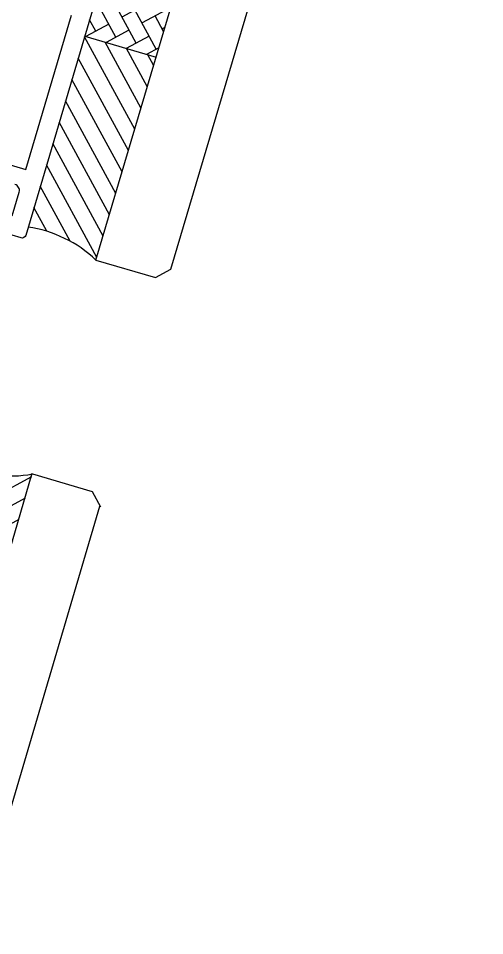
# Model space of a CAD drawing. Header units: millimetres. Extents: x 62878 to 70819, y -67946 to -61850.
# Drawn here: x 67545.73 to 67549.49, y -67081.59 to -67074.19 of the extents above; entities that cross this region are included whole.
import ezdxf

# ---------------------------------------------------------------- set-up
doc = ezdxf.new("R2010")
doc.units = ezdxf.units.MM
doc.layers.add('DOGRAMA', color=171, linetype='Continuous', lineweight=0)
doc.layers.add('DOĞRAMA-yeni', color=40, linetype='Continuous')

# ---------------------------------------------------------------- blocks, each defined once
blk = doc.blocks.new('SPANDREL PAN.93')
at = {"layer": 'DOĞRAMA-yeni', "color": 122, "lineweight": -2}
for p, q in [((36515.70602521955, 28075.1306965566), (36489.31846582975, 28164.42913181102)), ((36515.10228298123, 28075.05656620076), (36488.77140058458, 28164.163200208)), ((36515.70602521955, 28075.1306965566), (36515.22652210144, 28074.98900407374)), ((36515.22652210144, 28074.98900407371), (36515.10228298123, 28075.05656620076))]:
    blk.add_line(p, q, dxfattribs=at)

msp = doc.modelspace()

# ---------------------------------------------------------------- hatches: boundary and pattern name
at = {"layer": 'DOGRAMA', "lineweight": -2}
h = msp.add_hatch(dxfattribs=at)
h.set_pattern_fill('AR-HBONE', color=256, scale=0.03, angle=73.50578493834035, style=0)
h.set_pattern_definition([(208.5057849383403, (67513.30926504385, -67059.4629400107), (-0.1627219703923171, 0.04818257311146708), [0.36, -0.12]), (118.5057849383402, (67513.20381277209, -67059.52020970934), (-0.1627219703923171, 0.04818257311146708), [0.3599999999999998, -0.1199999999999999])])
h.paths.add_polyline_path([(67546.4115316536, -67073.82913916382), (67546.48251128726, -67073.58942706235), (67547.05782033085, -67073.75977818322), (67546.83821563791, -67074.50142616994), (67546.2629065944, -67074.33107504902)])
h = msp.add_hatch(dxfattribs=at)
h.set_pattern_fill('ANSI31', color=256, scale=0.03999999999999999, angle=73.50578493834035, style=0)
h.set_pattern_definition([(118.5057849383402, (67495.5823067307, -67197.90021806714), (-0.1116036542707525, -0.06061043106111644), [])])
h.paths.add_polyline_path([(67546.2107651569, -67074.60402564827, -0.4142135623420975), (67546.17658906602, -67074.62258621973), (67545.80678517433, -67075.87148626847, -0.1532309010706403), (67546.35370236437, -67076.13772222993), (67546.75970586925, -67074.76656900947)])
h.paths.add_polyline_path([(67546.2629065944, -67074.33107504902), (67546.19220458544, -67074.5698495574, -0.4142135623575963), (67546.2107651569, -67074.60402564827), (67546.75970586925, -67074.76656900947), (67546.83821563791, -67074.50142616994)])
h = msp.add_hatch(dxfattribs=at)
h.set_pattern_fill('ANSI31', color=256, scale=0.03999999999999999, angle=73.50578493834035, style=0)
h.set_pattern_definition([(208.5057849383403, (67569.55257662476, -66948.08815344864), (-0.06061043106111653, 0.1116036542707525), [])])
h.paths.add_polyline_path([(67544.88770478449, -67079.07225921996, 0.4142135623420975), (67544.86914421301, -67079.03808312907), (67545.23894810467, -67077.78918308033, 0.1532309010706403), (67545.84264900169, -67077.86364936068), (67545.43664549681, -67079.23480258114)])
h.paths.add_polyline_path([(67544.78282668465, -67079.3295942998), (67544.85352869361, -67079.09081979138, 0.4142135623575963), (67544.88770478449, -67079.07225921996), (67545.43664549681, -67079.23480258114), (67545.35813572815, -67079.4999454207)])

# ---------------------------------------------------------------- linework, layer by layer
for p, q in [((67546.26290659433, -67074.33107504902), (67546.83821563791, -67074.50142616994)), ((67546.26290659433, -67074.33107504902), (67546.83821563791, -67074.50142616994)), ((67546.35370236437, -67076.13772222993), (67546.83312656739, -67076.27968149736)), ((67546.83312656739, -67076.27968149737), (67546.95740326146, -67076.2121885103)), ((67545.84264900169, -67077.86364936068), (67546.32207320462, -67078.00560862811)), ((67546.32207320465, -67078.00560862808), (67546.38956619173, -67078.12988532215))]:
    msp.add_line(p, q, dxfattribs=at)
at = {"layer": 'DOGRAMA', "linetype": 'ByBlock', "lineweight": -2}
msp.add_lwpolyline([(67544.0230279309, -67073.65378247926), (67543.66245139163, -67074.87151995482, 0.4142135623730951), (67543.6961978852, -67074.93365830184), (67543.87172467439, -67074.98563242883), (67543.90355071271, -67074.95542536209), (67543.91379894243, -67074.99809077414), (67543.96946968089, -67075.0145750843, -0.9999999999999998), (67544.02700058527, -67075.03161019638), (67544.1037084577, -67075.05432367917, -0.9999999999999998), (67544.16123936203, -67075.07135879128), (67544.30027238093, -67075.11252697882, 0.4142135623730951), (67544.36241072795, -67075.07878048526), (67544.40215932287, -67074.94454170844, -0.4142135623730951), (67544.46429766987, -67074.91079521488), (67544.483474638, -67074.91647358556, -0.4142135623730951), (67544.50372253411, -67074.9537565938), (67544.4838482367, -67075.02087598223), (67545.78788206879, -67075.40700518961), (67546.15697616411, -67074.1605022619)], format="xyb", dxfattribs=at)
at = {"layer": 'DOGRAMA', "lineweight": -2, "ltscale": 0.5}
for points in [[(67546.37462224404, -67073.95378945657), (67545.7869108769, -67075.93860565685, -0.4142135623730951), (67545.74962786867, -67075.95885355299), (67545.52977351766, -67075.89375387212, -0.1989616347783402)], [(67545.67715384017, -67075.78095606793), (67545.7339375472, -67075.58918638674, 0.4142135623730951), (67545.7001910536, -67075.5270480397)]]:
    msp.add_lwpolyline(points, format="xyb", dxfattribs=at)
at = {"layer": 'DOGRAMA', "lineweight": -2}
for centre, start, end in [((67545.65607211611, -67076.87596200053), 46.62001722081203, 81.46690824298975), ((67545.6594394951, -67076.86458970333), 245.5446616337695, 280.3915526562474)]:
    msp.add_arc(centre, 1.015719411173231, start, end, dxfattribs=at)
at = {"layer": 'DOĞRAMA-yeni', "color": 122}
for p, q in [((67545.83625902163, -67077.86114580317), (67519.23325893073, -67167.90464996117)), ((67546.38325092176, -67078.12722823629), (67519.63844803884, -67168.650914342))]:
    msp.add_line(p, q, dxfattribs=at)

# ---------------------------------------------------------------- block references
at = {"layer": 'DOĞRAMA-yeni', "xscale": -1, "rotation": 359.9643240394448}
msp.add_blockref('SPANDREL PAN.93', (104044.5713055594, -95173.99995299072), dxfattribs=at)

doc.saveas('drawing.dxf')
